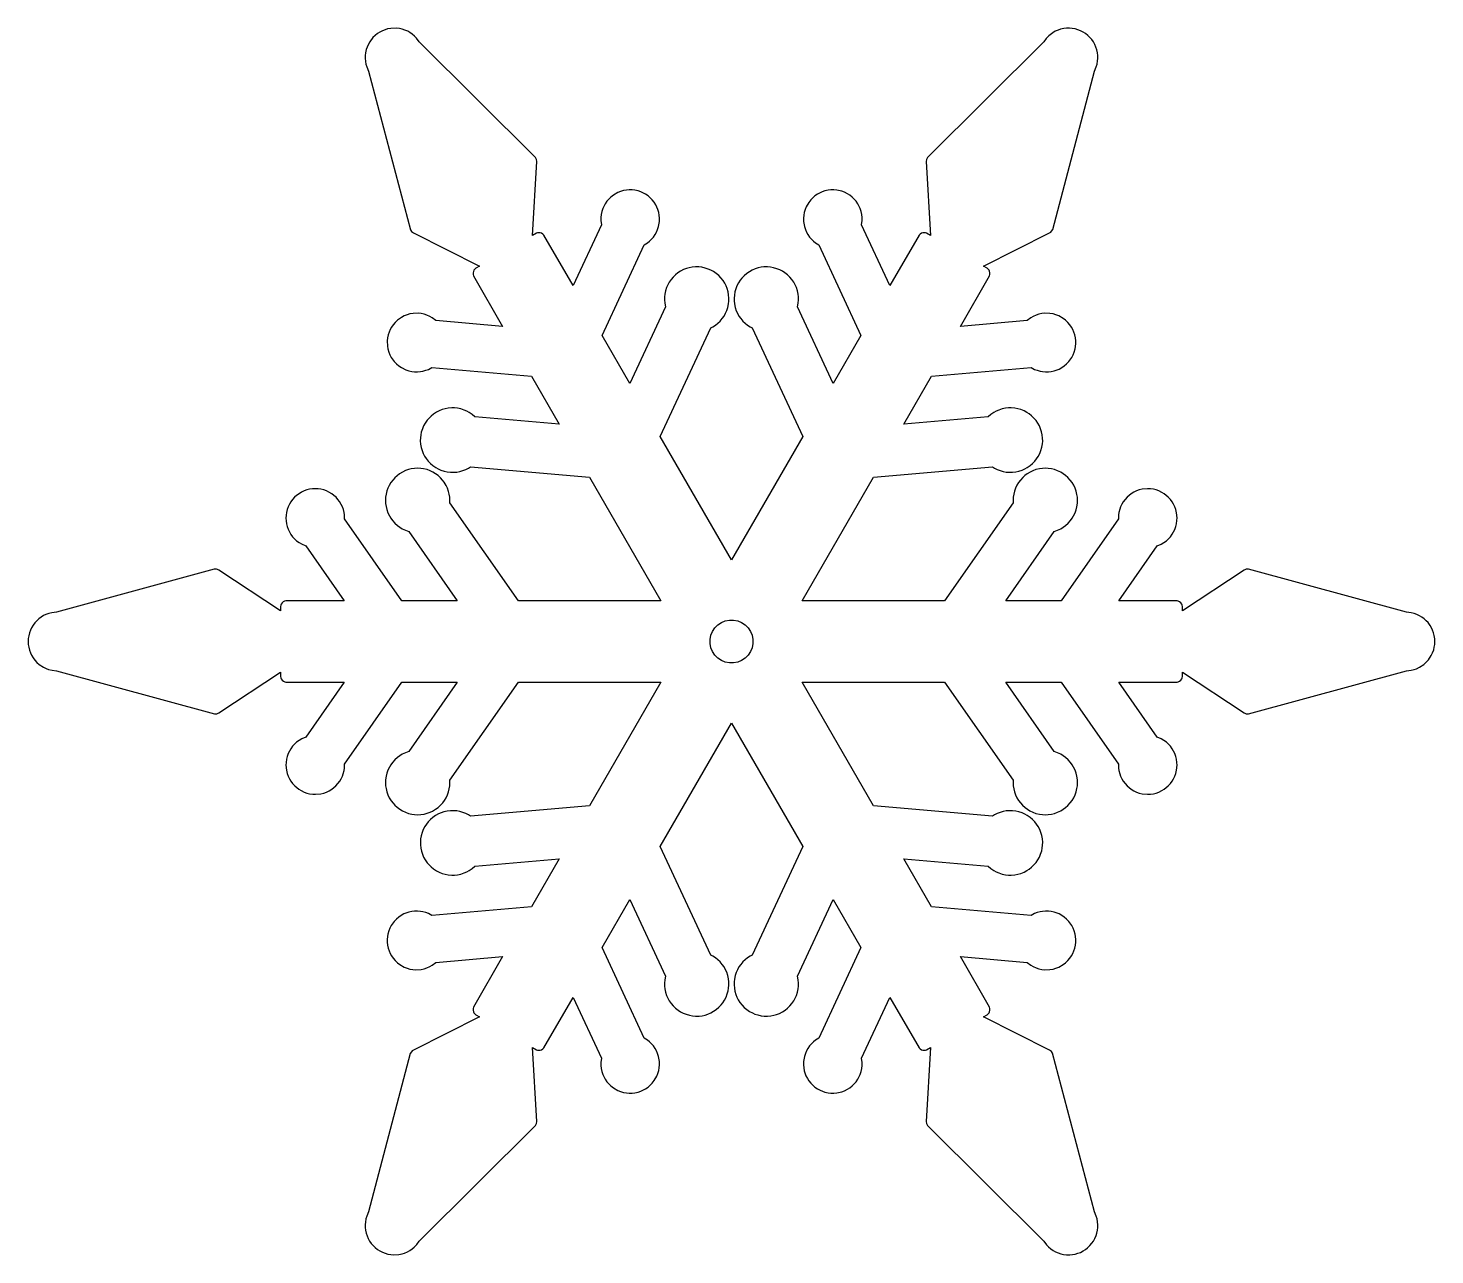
# Model space of a CAD drawing. Header units: millimetres. Extents: x -177 to 177, y -154 to 154.
import ezdxf

# ---------------------------------------------------------------- set-up
doc = ezdxf.new("R2010")
doc.units = ezdxf.units.MM
doc.layers.add('CUT_INNER', color=5, linetype='Continuous')
doc.layers.add('CUT_OUTER', color=1, linetype='Continuous')

msp = doc.modelspace()

# ---------------------------------------------------------------- linework, layer by layer
at = {"layer": 'CUT_INNER'}
msp.add_lwpolyline([(5.37, 0.53), (5.37, -0.53), (5.17, -1.57), (4.76, -2.54), (4.17, -3.42), (3.42, -4.17), (2.54, -4.76), (1.57, -5.17), (0.53, -5.37), (-0.53, -5.37), (-1.57, -5.17), (-2.54, -4.76), (-3.42, -4.17), (-4.17, -3.42), (-4.76, -2.54), (-5.17, -1.57), (-5.37, -0.53), (-5.37, 0.53), (-5.17, 1.57), (-4.76, 2.54), (-4.17, 3.42), (-3.42, 4.17), (-2.54, 4.76), (-1.57, 5.17), (-0.53, 5.37), (0.53, 5.37), (1.57, 5.17), (2.54, 4.76), (3.42, 4.17), (4.17, 3.42), (4.76, 2.54), (5.17, 1.57), (5.37, 0.53)], close=True, dxfattribs=at)
at = {"layer": 'CUT_OUTER'}
msp.add_lwpolyline([(-106.85, 24), (-97.22, 10.24), (-111.86, 10.22), (-112.24, 10.12), (-112.58, 9.93), (-112.81, 9.72), (-113.04, 9.4), (-113.16, 9.11), (-113.22, 8.8), (-113.23, 7.7), (-128.75, 17.9), (-129.03, 18.05), (-129.34, 18.14), (-129.89, 18.14), (-169.49, 7.35), (-170.67, 7.22), (-171.38, 7.04), (-172.13, 6.77), (-172.71, 6.49), (-173.33, 6.12), (-173.91, 5.69), (-174.44, 5.21), (-174.93, 4.67), (-175.36, 4.09), (-175.73, 3.47), (-176.04, 2.82), (-176.28, 2.14), (-176.46, 1.44), (-176.56, 0.72), (-176.6, 0), (-176.56, -0.72), (-176.46, -1.44), (-176.28, -2.14), (-176.04, -2.82), (-175.73, -3.47), (-175.36, -4.09), (-174.93, -4.67), (-174.39, -5.26), (-173.85, -5.74), (-172.78, -6.45), (-172.06, -6.8), (-171.45, -7.02), (-170.6, -7.23), (-169.49, -7.35), (-129.82, -18.15), (-129.26, -18.12), (-128.75, -17.9), (-113.23, -7.7), (-113.22, -8.8), (-113.16, -9.11), (-113.04, -9.4), (-112.81, -9.72), (-112.51, -9.97), (-112.16, -10.15), (-111.86, -10.22), (-97.22, -10.24), (-106.85, -24), (-107.91, -24.44), (-108.53, -24.81), (-109.18, -25.28), (-109.71, -25.77), (-110.2, -26.3), (-110.67, -26.95), (-111.27, -28.08), (-111.55, -28.83), (-111.72, -29.53), (-111.84, -30.33), (-111.86, -31.05), (-111.74, -32.33), (-111.55, -33.11), (-111.31, -33.79), (-111, -34.44), (-110.63, -35.06), (-110.2, -35.64), (-109.65, -36.23), (-108.66, -37.05), (-108.04, -37.42), (-107.32, -37.77), (-106.64, -38.02), (-105.94, -38.19), (-105.15, -38.3), (-104.43, -38.33), (-103.15, -38.2), (-102.37, -38.02), (-101.69, -37.77), (-101.03, -37.46), (-100.35, -37.05), (-99.36, -36.23), (-98.81, -35.64), (-98.38, -35.06), (-98.01, -34.44), (-97.7, -33.79), (-97.49, -33.18), (-97.29, -32.41), (-97.19, -31.77), (-97.15, -30.79), (-82.76, -10.24), (-68.85, -10.24), (-81.03, -27.63), (-81.89, -27.93), (-82.67, -28.31), (-83.29, -28.68), (-83.86, -29.1), (-84.51, -29.68), (-85.09, -30.33), (-85.52, -30.91), (-85.89, -31.52), (-86.26, -32.3), (-86.53, -33.05), (-86.72, -33.82), (-86.84, -34.68), (-86.88, -35.47), (-86.84, -36.19), (-86.74, -36.89), (-86.53, -37.74), (-86.26, -38.49), (-85.92, -39.21), (-85.47, -39.95), (-84.99, -40.58), (-84.51, -41.11), (-83.98, -41.59), (-83.29, -42.11), (-82.61, -42.52), (-81.89, -42.86), (-81.07, -43.15), (-80.3, -43.34), (-79.59, -43.44), (-78.88, -43.48), (-78, -43.44), (-77.14, -43.3), (-76.38, -43.1), (-75.7, -42.86), (-75.06, -42.56), (-74.31, -42.11), (-73.67, -41.64), (-73.08, -41.11), (-72.5, -40.46), (-72.08, -39.89), (-71.67, -39.21), (-71.33, -38.49), (-71.06, -37.74), (-70.87, -36.97), (-70.75, -36.19), (-70.72, -35.4), (-70.74, -34.84), (-53.52, -10.24), (-17.74, -10.24), (-35.63, -41.23), (-65.54, -43.84), (-66.01, -43.54), (-66.72, -43.18), (-67.45, -42.89), (-68.22, -42.67), (-69, -42.53), (-69.79, -42.46), (-70.58, -42.48), (-71.37, -42.57), (-72.22, -42.76), (-72.9, -42.98), (-73.55, -43.26), (-74.32, -43.68), (-74.97, -44.13), (-75.58, -44.64), (-76.18, -45.27), (-76.62, -45.83), (-77.01, -46.43), (-77.41, -47.21), (-77.7, -47.94), (-77.94, -48.78), (-78.06, -49.49), (-78.12, -50.2), (-78.12, -50.99), (-78.03, -51.86), (-77.86, -52.63), (-77.62, -53.39), (-77.3, -54.12), (-76.91, -54.81), (-76.41, -55.52), (-75.95, -56.07), (-75.44, -56.56), (-74.82, -57.06), (-74.09, -57.54), (-73.39, -57.9), (-72.65, -58.19), (-71.89, -58.41), (-71.11, -58.55), (-70.24, -58.62), (-69.52, -58.61), (-68.81, -58.53), (-67.96, -58.35), (-67.13, -58.08), (-66.48, -57.79), (-65.85, -57.44), (-65.13, -56.95), (-64.44, -56.36), (-43.3, -54.51), (-50.25, -66.55), (-75.24, -68.74), (-76.11, -68.28), (-76.71, -68.05), (-77.48, -67.83), (-78.11, -67.72), (-78.83, -67.66), (-79.56, -67.67), (-80.27, -67.76), (-81.05, -67.93), (-82.26, -68.38), (-82.96, -68.77), (-83.56, -69.18), (-84.11, -69.65), (-84.66, -70.23), (-85.41, -71.27), (-85.78, -71.98), (-86.04, -72.65), (-86.26, -73.42), (-86.43, -74.7), (-86.42, -75.42), (-86.34, -76.22), (-86.18, -76.92), (-85.96, -77.61), (-85.68, -78.27), (-85.33, -78.91), (-84.91, -79.5), (-84.45, -80.05), (-83.87, -80.6), (-83.3, -81.05), (-82.18, -81.69), (-81.44, -81.99), (-80.75, -82.19), (-80.04, -82.32), (-79.24, -82.38), (-77.95, -82.29), (-77.17, -82.13), (-76.48, -81.91), (-75.75, -81.58), (-75.12, -81.23), (-74.21, -80.54), (-57.48, -79.07), (-64.78, -91.76), (-64.88, -92.14), (-64.89, -92.53), (-64.79, -92.91), (-64.66, -93.19), (-64.46, -93.44), (-64.23, -93.65), (-63.28, -94.21), (-79.88, -102.55), (-80.15, -102.72), (-80.38, -102.94), (-80.66, -103.42), (-91.11, -143.11), (-91.59, -144.2), (-91.79, -144.89), (-91.93, -145.68), (-91.98, -146.32), (-91.96, -147.05), (-91.88, -147.76), (-91.73, -148.47), (-91.51, -149.16), (-91.22, -149.82), (-90.87, -150.45), (-90.46, -151.05), (-89.99, -151.6), (-89.47, -152.1), (-88.91, -152.55), (-88.3, -152.94), (-87.66, -153.27), (-86.99, -153.54), (-86.29, -153.73), (-85.5, -153.87), (-84.78, -153.92), (-83.5, -153.84), (-82.71, -153.68), (-82.1, -153.48), (-81.36, -153.17), (-80.73, -152.82), (-80.14, -152.41), (-79.65, -151.99), (-79.03, -151.36), (-78.38, -150.46), (-49.19, -121.5), (-48.94, -121), (-48.87, -120.45), (-49.95, -101.91), (-48.99, -102.45), (-48.69, -102.55), (-48.38, -102.59), (-48.07, -102.57), (-47.69, -102.46), (-47.35, -102.26), (-47.08, -101.99), (-39.74, -89.31), (-32.64, -104.54), (-32.78, -105.67), (-32.78, -106.39), (-32.69, -107.19), (-32.54, -107.89), (-32.29, -108.66), (-31.72, -109.81), (-31.27, -110.47), (-30.8, -111.02), (-30.28, -111.52), (-29.65, -112.02), (-28.54, -112.66), (-27.87, -112.93), (-27.1, -113.16), (-26.39, -113.29), (-25.67, -113.35), (-24.95, -113.34), (-24.23, -113.25), (-23.45, -113.08), (-22.77, -112.85), (-21.61, -112.28), (-20.95, -111.83), (-20.4, -111.36), (-19.9, -110.84), (-19.4, -110.21), (-18.76, -109.1), (-18.49, -108.43), (-18.26, -107.66), (-18.13, -106.95), (-18.07, -106.23), (-18.09, -105.43), (-18.3, -104.16), (-18.54, -103.4), (-18.83, -102.73), (-19.18, -102.1), (-19.59, -101.51), (-20.01, -101.02), (-20.58, -100.46), (-21.08, -100.05), (-21.91, -99.53), (-32.51, -76.8), (-25.56, -64.75), (-16.58, -83.99), (-16.76, -84.88), (-16.82, -85.75), (-16.81, -86.47), (-16.73, -87.18), (-16.55, -88.03), (-16.28, -88.86), (-15.99, -89.51), (-15.65, -90.14), (-15.16, -90.86), (-14.64, -91.46), (-14.07, -92.01), (-13.39, -92.55), (-12.79, -92.94), (-12.15, -93.26), (-11.42, -93.56), (-10.58, -93.81), (-9.8, -93.95), (-9.01, -94.01), (-8.14, -93.99), (-7.35, -93.9), (-6.65, -93.74), (-5.97, -93.53), (-5.17, -93.19), (-4.48, -92.8), (-3.83, -92.35), (-3.16, -91.78), (-2.62, -91.21), (-2.18, -90.64), (-1.79, -90.05), (-1.38, -89.27), (-1.07, -88.46), (-0.86, -87.7), (-0.73, -86.99), (-0.67, -86.28), (-0.68, -85.41), (-0.77, -84.62), (-0.94, -83.85), (-1.21, -83.02), (-1.5, -82.36), (-1.88, -81.67), (-2.33, -81.02), (-2.85, -80.41), (-3.42, -79.86), (-4.04, -79.37), (-4.7, -78.94), (-5.2, -78.68), (-17.89, -51.47), (0, -20.48), (17.89, -51.47), (5.2, -78.68), (4.7, -78.94), (4.04, -79.37), (3.42, -79.86), (2.85, -80.41), (2.33, -81.02), (1.88, -81.67), (1.5, -82.36), (1.18, -83.09), (0.94, -83.85), (0.76, -84.7), (0.68, -85.41), (0.67, -86.12), (0.73, -86.99), (0.87, -87.77), (1.12, -88.61), (1.38, -89.27), (1.71, -89.91), (2.13, -90.58), (2.67, -91.27), (3.22, -91.84), (3.83, -92.35), (4.55, -92.84), (5.24, -93.22), (5.9, -93.5), (6.58, -93.72), (7.43, -93.91), (8.22, -94), (9.01, -94.01), (9.88, -93.94), (10.66, -93.79), (11.34, -93.59), (12.01, -93.33), (12.79, -92.94), (13.45, -92.51), (14.07, -92.01), (14.64, -91.46), (15.16, -90.86), (15.65, -90.14), (15.99, -89.51), (16.28, -88.86), (16.55, -88.03), (16.73, -87.18), (16.81, -86.47), (16.82, -85.75), (16.76, -84.88), (16.58, -83.99), (25.56, -64.75), (32.51, -76.8), (21.91, -99.53), (21.08, -100.05), (20.58, -100.46), (20.01, -101.02), (19.59, -101.51), (19.18, -102.1), (18.83, -102.73), (18.54, -103.4), (18.3, -104.16), (18.09, -105.43), (18.07, -106.23), (18.13, -106.95), (18.28, -107.74), (18.7, -108.96), (19.06, -109.67), (19.45, -110.28), (19.9, -110.84), (20.4, -111.36), (20.95, -111.83), (21.61, -112.28), (22.25, -112.62), (23.45, -113.08), (24.23, -113.25), (24.95, -113.34), (25.67, -113.35), (26.47, -113.28), (27.72, -112.98), (28.4, -112.73), (29.11, -112.36), (29.72, -111.97), (30.28, -111.52), (30.8, -111.02), (31.27, -110.47), (31.72, -109.81), (32.29, -108.66), (32.54, -107.89), (32.69, -107.19), (32.78, -106.39), (32.78, -105.67), (32.64, -104.54), (39.74, -89.31), (47.08, -101.99), (47.35, -102.26), (47.69, -102.46), (48.07, -102.57), (48.38, -102.59), (48.69, -102.55), (48.99, -102.45), (49.95, -101.91), (48.87, -120.45), (48.94, -121), (49.19, -121.5), (78.38, -150.46), (79.08, -151.42), (79.59, -151.94), (80.14, -152.41), (80.8, -152.86), (81.36, -153.17), (82.03, -153.45), (82.71, -153.68), (83.34, -153.81), (84.14, -153.91), (84.94, -153.92), (85.58, -153.86), (86.29, -153.73), (86.99, -153.54), (87.59, -153.3), (88.3, -152.94), (88.91, -152.55), (89.41, -152.15), (89.99, -151.6), (90.51, -150.98), (90.87, -150.45), (91.22, -149.82), (91.53, -149.08), (91.73, -148.47), (91.88, -147.76), (91.96, -147.05), (91.98, -146.4), (91.92, -145.6), (91.79, -144.89), (91.59, -144.2), (91.11, -143.11), (80.63, -103.35), (80.32, -102.88), (79.88, -102.55), (63.28, -94.21), (64.23, -93.65), (64.46, -93.44), (64.66, -93.19), (64.79, -92.91), (64.89, -92.53), (64.88, -92.14), (64.78, -91.76), (57.48, -79.07), (74.21, -80.54), (75.12, -81.23), (75.75, -81.58), (76.48, -81.91), (77.17, -82.13), (77.88, -82.28), (78.67, -82.37), (79.96, -82.33), (80.75, -82.19), (81.44, -81.99), (82.18, -81.69), (83.3, -81.05), (83.87, -80.6), (84.45, -80.05), (84.91, -79.5), (85.33, -78.91), (85.68, -78.27), (85.96, -77.61), (86.18, -76.92), (86.34, -76.22), (86.42, -75.42), (86.43, -74.7), (86.26, -73.42), (86.04, -72.65), (85.78, -71.98), (85.41, -71.27), (84.66, -70.23), (84.11, -69.65), (83.56, -69.18), (82.96, -68.77), (82.26, -68.38), (81.05, -67.93), (80.27, -67.76), (79.56, -67.67), (78.83, -67.66), (78.11, -67.72), (77.48, -67.83), (76.71, -68.05), (76.11, -68.28), (75.24, -68.74), (50.25, -66.55), (43.3, -54.51), (64.44, -56.36), (65.13, -56.95), (65.85, -57.44), (66.48, -57.79), (67.13, -58.08), (67.96, -58.35), (68.81, -58.53), (69.52, -58.61), (70.24, -58.62), (71.11, -58.55), (71.89, -58.41), (72.65, -58.19), (73.46, -57.87), (74.16, -57.5), (74.76, -57.11), (75.32, -56.67), (75.95, -56.07), (76.46, -55.46), (76.91, -54.81), (77.3, -54.12), (77.62, -53.39), (77.88, -52.56), (78.03, -51.86), (78.11, -51.15), (78.13, -50.36), (78.06, -49.49), (77.92, -48.71), (77.7, -47.94), (77.38, -47.14), (77.01, -46.43), (76.62, -45.83), (76.18, -45.27), (75.58, -44.64), (74.97, -44.13), (74.25, -43.64), (73.63, -43.29), (72.97, -43.01), (72.14, -42.74), (71.37, -42.57), (70.58, -42.48), (69.79, -42.46), (69, -42.53), (68.22, -42.67), (67.45, -42.89), (66.72, -43.18), (66.01, -43.54), (65.54, -43.84), (35.63, -41.23), (17.74, -10.24), (53.52, -10.24), (70.74, -34.84), (70.72, -35.4), (70.75, -36.19), (70.87, -36.97), (71.06, -37.74), (71.33, -38.49), (71.67, -39.21), (72.08, -39.89), (72.55, -40.52), (73.08, -41.11), (73.73, -41.69), (74.31, -42.11), (74.92, -42.48), (75.7, -42.86), (76.45, -43.13), (77.3, -43.34), (78.08, -43.44), (78.8, -43.48), (79.51, -43.44), (80.37, -43.32), (81.14, -43.13), (81.89, -42.86), (82.67, -42.48), (83.29, -42.11), (83.86, -41.69), (84.45, -41.16), (85.04, -40.52), (85.52, -39.89), (85.92, -39.21), (86.26, -38.49), (86.53, -37.74), (86.74, -36.89), (86.84, -36.19), (86.88, -35.47), (86.84, -34.68), (86.72, -33.82), (86.53, -33.05), (86.26, -32.3), (85.89, -31.52), (85.52, -30.91), (85.09, -30.33), (84.51, -29.68), (83.86, -29.1), (83.29, -28.68), (82.67, -28.31), (81.89, -27.93), (81.03, -27.63), (68.85, -10.24), (82.76, -10.24), (97.15, -30.79), (97.19, -31.77), (97.29, -32.41), (97.49, -33.18), (97.7, -33.79), (98.01, -34.44), (98.38, -35.06), (98.81, -35.64), (99.36, -36.23), (100.35, -37.05), (101.03, -37.46), (101.69, -37.77), (102.37, -38.02), (103.15, -38.2), (104.43, -38.33), (105.23, -38.3), (105.94, -38.19), (106.64, -38.02), (107.32, -37.77), (108.04, -37.42), (108.66, -37.05), (109.65, -36.23), (110.2, -35.64), (110.63, -35.06), (111, -34.44), (111.31, -33.79), (111.55, -33.11), (111.74, -32.33), (111.86, -31.05), (111.84, -30.33), (111.72, -29.53), (111.55, -28.83), (111.27, -28.08), (110.67, -26.95), (110.2, -26.3), (109.71, -25.77), (109.18, -25.28), (108.53, -24.81), (107.91, -24.44), (106.85, -24), (97.22, -10.24), (111.86, -10.22), (112.16, -10.15), (112.51, -9.97), (112.81, -9.72), (113.04, -9.4), (113.16, -9.11), (113.22, -8.8), (113.23, -7.7), (128.75, -17.9), (129.26, -18.12), (129.82, -18.15), (169.49, -7.35), (170.67, -7.22), (171.38, -7.04), (171.98, -6.83), (172.78, -6.45), (173.85, -5.74), (174.44, -5.21), (174.98, -4.61), (175.69, -3.54), (176.04, -2.82), (176.3, -2.06), (176.46, -1.44), (176.56, -0.72), (176.6, 0), (176.57, 0.64), (176.44, 1.51), (176.28, 2.14), (176.04, 2.82), (175.73, 3.47), (175.4, 4.02), (174.88, 4.73), (174.44, 5.21), (173.91, 5.69), (173.33, 6.12), (172.78, 6.45), (172.06, 6.8), (171.38, 7.04), (170.67, 7.22), (169.49, 7.35), (129.82, 18.15), (129.26, 18.12), (128.75, 17.9), (113.23, 7.7), (113.22, 8.8), (113.16, 9.11), (113.04, 9.4), (112.81, 9.72), (112.51, 9.97), (112.16, 10.15), (111.86, 10.22), (97.22, 10.24), (106.85, 24), (107.91, 24.44), (108.53, 24.81), (109.18, 25.28), (109.71, 25.77), (110.2, 26.3), (110.67, 26.95), (111.27, 28.08), (111.55, 28.83), (111.72, 29.53), (111.84, 30.33), (111.86, 31.05), (111.74, 32.33), (111.55, 33.11), (111.31, 33.79), (111, 34.44), (110.63, 35.06), (110.2, 35.64), (109.65, 36.23), (108.66, 37.05), (108.04, 37.42), (107.32, 37.77), (106.64, 38.02), (105.94, 38.19), (105.23, 38.3), (104.43, 38.33), (103.15, 38.2), (102.37, 38.02), (101.69, 37.77), (101.03, 37.46), (100.35, 37.05), (99.36, 36.23), (98.81, 35.64), (98.38, 35.06), (98.01, 34.44), (97.7, 33.79), (97.49, 33.18), (97.29, 32.41), (97.19, 31.77), (97.15, 30.79), (82.76, 10.24), (68.85, 10.24), (81.03, 27.63), (81.89, 27.93), (82.67, 28.31), (83.29, 28.68), (83.86, 29.1), (84.51, 29.68), (85.09, 30.33), (85.52, 30.91), (85.89, 31.52), (86.26, 32.3), (86.53, 33.05), (86.72, 33.82), (86.84, 34.68), (86.88, 35.47), (86.84, 36.19), (86.74, 36.89), (86.53, 37.74), (86.26, 38.49), (85.92, 39.21), (85.52, 39.89), (85.04, 40.52), (84.45, 41.16), (83.86, 41.69), (83.29, 42.11), (82.67, 42.48), (81.89, 42.86), (81.14, 43.13), (80.37, 43.32), (79.51, 43.44), (78.8, 43.48), (78.08, 43.44), (77.3, 43.34), (76.45, 43.13), (75.7, 42.86), (74.99, 42.52), (74.24, 42.07), (73.67, 41.64), (73.14, 41.16), (72.55, 40.52), (72.08, 39.89), (71.67, 39.21), (71.33, 38.49), (71.06, 37.74), (70.87, 36.97), (70.75, 36.19), (70.72, 35.4), (70.74, 34.84), (53.52, 10.24), (17.74, 10.24), (35.63, 41.23), (65.54, 43.84), (66.01, 43.54), (66.72, 43.18), (67.45, 42.89), (68.22, 42.67), (69, 42.53), (69.79, 42.46), (70.58, 42.48), (71.37, 42.57), (72.14, 42.74), (72.97, 43.01), (73.63, 43.29), (74.25, 43.64), (74.97, 44.13), (75.58, 44.64), (76.18, 45.27), (76.62, 45.83), (77.01, 46.43), (77.41, 47.21), (77.7, 47.94), (77.94, 48.78), (78.07, 49.57), (78.13, 50.28), (78.12, 50.99), (78.03, 51.86), (77.86, 52.63), (77.62, 53.39), (77.3, 54.12), (76.91, 54.81), (76.46, 55.46), (75.95, 56.07), (75.32, 56.67), (74.76, 57.11), (74.16, 57.5), (73.46, 57.87), (72.65, 58.19), (71.89, 58.41), (71.11, 58.55), (70.24, 58.62), (69.52, 58.61), (68.81, 58.53), (67.96, 58.35), (67.13, 58.08), (66.48, 57.79), (65.85, 57.44), (65.13, 56.95), (64.44, 56.36), (43.3, 54.51), (50.25, 66.55), (75.24, 68.74), (76.11, 68.28), (76.71, 68.05), (77.48, 67.83), (78.11, 67.72), (78.83, 67.66), (79.56, 67.67), (80.27, 67.76), (81.05, 67.93), (82.26, 68.38), (82.96, 68.77), (83.56, 69.18), (84.11, 69.65), (84.66, 70.23), (85.41, 71.27), (85.78, 71.98), (86.04, 72.65), (86.26, 73.42), (86.43, 74.7), (86.42, 75.42), (86.34, 76.22), (86.18, 76.92), (85.96, 77.61), (85.68, 78.27), (85.33, 78.91), (84.91, 79.5), (84.45, 80.05), (83.87, 80.6), (83.3, 81.05), (82.18, 81.69), (81.44, 81.99), (80.75, 82.19), (79.96, 82.33), (78.67, 82.37), (77.88, 82.28), (77.17, 82.13), (76.48, 81.91), (75.75, 81.58), (75.12, 81.23), (74.21, 80.54), (57.48, 79.07), (64.78, 91.76), (64.88, 92.14), (64.89, 92.53), (64.79, 92.91), (64.66, 93.19), (64.46, 93.44), (64.23, 93.65), (63.28, 94.21), (79.88, 102.55), (80.15, 102.72), (80.38, 102.94), (80.66, 103.42), (91.11, 143.11), (91.59, 144.2), (91.79, 144.89), (91.93, 145.68), (91.98, 146.32), (91.96, 147.05), (91.88, 147.76), (91.73, 148.47), (91.51, 149.16), (91.22, 149.82), (90.87, 150.45), (90.46, 151.05), (89.99, 151.6), (89.47, 152.1), (88.91, 152.55), (88.3, 152.94), (87.66, 153.27), (86.99, 153.54), (86.29, 153.73), (85.5, 153.87), (84.86, 153.92), (84.14, 153.91), (83.42, 153.83), (82.64, 153.65), (82.03, 153.45), (81.29, 153.13), (80.67, 152.77), (79.65, 151.99), (79.03, 151.36), (78.38, 150.46), (49.19, 121.5), (48.94, 121), (48.87, 120.45), (49.95, 101.91), (48.99, 102.45), (48.69, 102.55), (48.38, 102.59), (48.07, 102.57), (47.69, 102.46), (47.35, 102.26), (47.08, 101.99), (39.74, 89.31), (32.64, 104.54), (32.78, 105.67), (32.78, 106.39), (32.69, 107.19), (32.54, 107.89), (32.29, 108.66), (31.72, 109.81), (31.27, 110.47), (30.8, 111.02), (30.28, 111.52), (29.72, 111.97), (29.11, 112.36), (28.4, 112.73), (27.72, 112.98), (26.47, 113.28), (25.67, 113.35), (24.95, 113.34), (24.23, 113.25), (23.45, 113.08), (22.77, 112.85), (21.61, 112.28), (20.95, 111.83), (20.4, 111.36), (19.9, 110.84), (19.4, 110.21), (18.76, 109.1), (18.49, 108.43), (18.26, 107.66), (18.13, 106.95), (18.07, 106.23), (18.09, 105.43), (18.3, 104.16), (18.54, 103.4), (18.83, 102.73), (19.18, 102.1), (19.59, 101.51), (20.01, 101.02), (20.58, 100.46), (21.08, 100.05), (21.91, 99.53), (32.51, 76.8), (25.56, 64.75), (16.58, 83.99), (16.76, 84.88), (16.82, 85.75), (16.81, 86.47), (16.73, 87.18), (16.55, 88.03), (16.28, 88.86), (15.99, 89.51), (15.65, 90.14), (15.16, 90.86), (14.64, 91.46), (14.07, 92.01), (13.39, 92.55), (12.79, 92.94), (12.15, 93.26), (11.42, 93.56), (10.58, 93.81), (9.8, 93.95), (9.01, 94.01), (8.14, 93.99), (7.43, 93.91), (6.73, 93.76), (5.97, 93.53), (5.17, 93.19), (4.48, 92.8), (3.83, 92.35), (3.16, 91.78), (2.62, 91.21), (2.18, 90.64), (1.79, 90.05), (1.38, 89.27), (1.09, 88.54), (0.87, 87.77), (0.72, 86.91), (0.67, 86.2), (0.68, 85.49), (0.76, 84.7), (0.94, 83.85), (1.21, 83.02), (1.5, 82.36), (1.88, 81.67), (2.33, 81.02), (2.85, 80.41), (3.42, 79.86), (4.04, 79.37), (4.7, 78.94), (5.2, 78.68), (17.89, 51.47), (0, 20.48), (-17.89, 51.47), (-5.2, 78.68), (-4.7, 78.94), (-4.04, 79.37), (-3.42, 79.86), (-2.85, 80.41), (-2.33, 81.02), (-1.88, 81.67), (-1.5, 82.36), (-1.18, 83.09), (-0.94, 83.85), (-0.76, 84.7), (-0.68, 85.41), (-0.67, 86.12), (-0.73, 86.99), (-0.87, 87.77), (-1.12, 88.61), (-1.38, 89.27), (-1.71, 89.91), (-2.13, 90.58), (-2.67, 91.27), (-3.22, 91.84), (-3.83, 92.35), (-4.55, 92.84), (-5.17, 93.19), (-5.83, 93.47), (-6.58, 93.72), (-7.43, 93.91), (-8.22, 94), (-9.01, 94.01), (-9.88, 93.94), (-10.66, 93.79), (-11.34, 93.59), (-12.01, 93.33), (-12.79, 92.94), (-13.45, 92.51), (-14.07, 92.01), (-14.64, 91.46), (-15.16, 90.86), (-15.65, 90.14), (-15.99, 89.51), (-16.28, 88.86), (-16.55, 88.03), (-16.73, 87.18), (-16.81, 86.47), (-16.82, 85.75), (-16.76, 84.88), (-16.58, 83.99), (-25.56, 64.75), (-32.51, 76.8), (-21.91, 99.53), (-21.08, 100.05), (-20.58, 100.46), (-20.01, 101.02), (-19.59, 101.51), (-19.18, 102.1), (-18.83, 102.73), (-18.54, 103.4), (-18.3, 104.16), (-18.09, 105.43), (-18.07, 106.23), (-18.13, 106.95), (-18.26, 107.66), (-18.49, 108.43), (-19.02, 109.6), (-19.45, 110.28), (-19.9, 110.84), (-20.4, 111.36), (-20.95, 111.83), (-21.61, 112.28), (-22.77, 112.85), (-23.45, 113.08), (-24.23, 113.25), (-24.95, 113.34), (-25.67, 113.35), (-26.39, 113.29), (-27.1, 113.16), (-27.87, 112.93), (-28.54, 112.66), (-29.65, 112.02), (-30.28, 111.52), (-30.8, 111.02), (-31.27, 110.47), (-31.72, 109.81), (-32.29, 108.66), (-32.54, 107.89), (-32.69, 107.19), (-32.78, 106.39), (-32.78, 105.67), (-32.64, 104.54), (-39.74, 89.31), (-47.08, 101.99), (-47.35, 102.26), (-47.69, 102.46), (-48.07, 102.57), (-48.38, 102.59), (-48.69, 102.55), (-48.99, 102.45), (-49.95, 101.91), (-48.87, 120.45), (-48.94, 121), (-49.19, 121.5), (-78.38, 150.46), (-79.08, 151.42), (-79.59, 151.94), (-80.14, 152.41), (-80.73, 152.82), (-81.29, 153.13), (-82.03, 153.45), (-82.71, 153.68), (-83.34, 153.81), (-84.22, 153.91), (-85.5, 153.87), (-86.37, 153.71), (-86.99, 153.54), (-87.66, 153.27), (-88.3, 152.94), (-88.84, 152.59), (-89.47, 152.1), (-90.04, 151.54), (-90.83, 150.52), (-91.25, 149.75), (-91.71, 148.55), (-91.88, 147.76), (-91.96, 147.05), (-91.98, 146.4), (-91.91, 145.53), (-91.79, 144.89), (-91.59, 144.2), (-91.11, 143.11), (-80.63, 103.35), (-80.32, 102.88), (-79.88, 102.55), (-63.28, 94.21), (-64.23, 93.65), (-64.46, 93.44), (-64.66, 93.19), (-64.82, 92.84), (-64.89, 92.53), (-64.88, 92.14), (-64.78, 91.76), (-57.48, 79.07), (-74.21, 80.54), (-75.12, 81.23), (-75.75, 81.58), (-76.48, 81.91), (-77.17, 82.13), (-77.88, 82.28), (-78.67, 82.37), (-79.96, 82.33), (-80.75, 82.19), (-81.44, 81.99), (-82.18, 81.69), (-82.82, 81.35), (-83.87, 80.6), (-84.45, 80.05), (-84.91, 79.5), (-85.33, 78.91), (-85.68, 78.27), (-85.96, 77.61), (-86.18, 76.92), (-86.34, 76.22), (-86.42, 75.42), (-86.38, 74.14), (-86.26, 73.42), (-86.04, 72.65), (-85.78, 71.98), (-85.41, 71.27), (-84.66, 70.23), (-84.11, 69.65), (-83.56, 69.18), (-82.89, 68.73), (-81.74, 68.16), (-80.98, 67.91), (-80.27, 67.76), (-79.56, 67.67), (-78.83, 67.66), (-78.11, 67.72), (-77.48, 67.83), (-76.71, 68.05), (-76.11, 68.28), (-75.24, 68.74), (-50.25, 66.55), (-43.3, 54.51), (-64.44, 56.36), (-65.13, 56.95), (-65.85, 57.44), (-66.48, 57.79), (-67.13, 58.08), (-67.96, 58.35), (-68.81, 58.53), (-69.52, 58.61), (-70.24, 58.62), (-71.11, 58.55), (-71.89, 58.41), (-72.65, 58.19), (-73.39, 57.9), (-74.09, 57.54), (-74.82, 57.06), (-75.44, 56.56), (-75.95, 56.07), (-76.41, 55.52), (-76.91, 54.81), (-77.3, 54.12), (-77.62, 53.39), (-77.88, 52.56), (-78.03, 51.86), (-78.11, 51.15), (-78.13, 50.36), (-78.06, 49.49), (-77.92, 48.71), (-77.7, 47.94), (-77.38, 47.14), (-77.05, 46.5), (-76.66, 45.9), (-76.18, 45.27), (-75.58, 44.64), (-74.97, 44.13), (-74.25, 43.64), (-73.63, 43.29), (-72.97, 43.01), (-72.14, 42.74), (-71.37, 42.57), (-70.58, 42.48), (-69.79, 42.46), (-69, 42.53), (-68.22, 42.67), (-67.45, 42.89), (-66.72, 43.18), (-66.01, 43.54), (-65.54, 43.84), (-35.63, 41.23), (-17.74, 10.24), (-53.52, 10.24), (-70.74, 34.84), (-70.72, 35.4), (-70.75, 36.19), (-70.87, 36.97), (-71.04, 37.67), (-71.33, 38.49), (-71.63, 39.13), (-72.12, 39.95), (-72.55, 40.52), (-73.08, 41.11), (-73.67, 41.64), (-74.31, 42.11), (-74.99, 42.52), (-75.7, 42.86), (-76.45, 43.13), (-77.3, 43.34), (-78, 43.44), (-78.72, 43.48), (-79.59, 43.44), (-80.45, 43.3), (-81.14, 43.13), (-81.82, 42.89), (-82.61, 42.52), (-83.35, 42.07), (-83.98, 41.59), (-84.51, 41.11), (-84.99, 40.58), (-85.52, 39.89), (-85.96, 39.13), (-86.26, 38.49), (-86.51, 37.82), (-86.72, 36.97), (-86.84, 36.19), (-86.88, 35.32), (-86.84, 34.6), (-86.74, 33.9), (-86.55, 33.13), (-86.26, 32.3), (-85.89, 31.52), (-85.52, 30.91), (-85.09, 30.33), (-84.51, 29.68), (-83.86, 29.1), (-83.29, 28.68), (-82.67, 28.31), (-81.89, 27.93), (-81.03, 27.63), (-68.85, 10.24), (-82.76, 10.24), (-97.15, 30.79), (-97.19, 31.77), (-97.29, 32.41), (-97.46, 33.11), (-97.7, 33.79), (-97.98, 34.37), (-98.43, 35.12), (-98.81, 35.64), (-99.3, 36.18), (-99.84, 36.66), (-100.35, 37.05), (-101.11, 37.5), (-101.69, 37.77), (-102.37, 38.02), (-103.07, 38.19), (-103.78, 38.3), (-104.51, 38.33), (-105.23, 38.3), (-105.94, 38.19), (-106.64, 38.02), (-107.32, 37.77), (-107.98, 37.46), (-108.59, 37.09), (-109.18, 36.66), (-109.71, 36.18), (-110.2, 35.64), (-110.63, 35.06), (-111, 34.44), (-111.31, 33.79), (-111.55, 33.11), (-111.72, 32.41), (-111.83, 31.69), (-111.87, 30.97), (-111.83, 30.25), (-111.72, 29.53), (-111.55, 28.83), (-111.31, 28.15), (-111, 27.5), (-110.63, 26.88), (-110.2, 26.3), (-109.71, 25.77), (-109.18, 25.28), (-108.59, 24.85), (-107.98, 24.48), (-106.85, 24)], close=True, dxfattribs=at)

doc.saveas('drawing.dxf')
